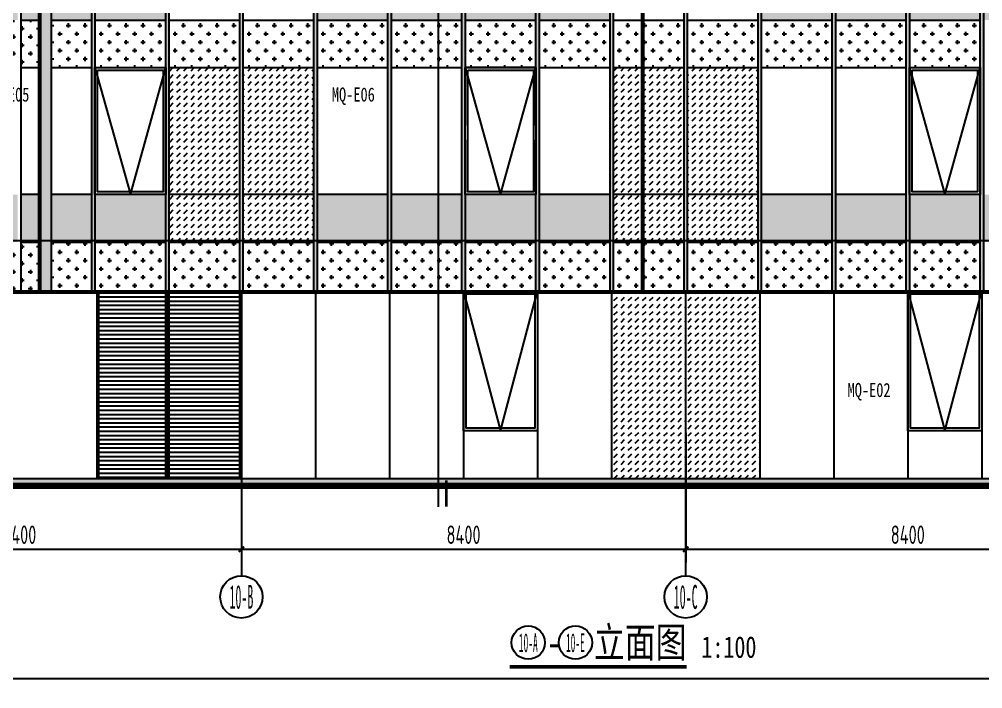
# Model space of a CAD drawing. Extents: x -863035 to 270371, y -8918 to 240488.
# Drawn here: x 164489 to 182705, y 143481 to 156141 of the extents above; entities that cross this region are included whole.
import ezdxf
from ezdxf.enums import TextEntityAlignment as Align

# ---------------------------------------------------------------- set-up
doc = ezdxf.new("R2010")
doc.units = 0
doc.header["$LTSCALE"] = 1000
doc.header["$MEASUREMENT"] = 0
doc.linetypes.add('109-34 轴网$0$L1$0$$AUDIT_BAD_LTYPE1', pattern=[0])
for name, color, linetype in [('01-标注_符号', 200, 'Continuous'), ('01-标注_轴线坐标', 132, 'Continuous'), ('02-TEXT_标注', 130, 'Continuous'), ('02-TEXT_轴号', 7, 'Continuous'), ('05-填充_156', 156, 'Continuous'), ('05-填充_18', 18, 'Continuous'), ('05-填充_天正', 26, 'Continuous'), ('A-C_窗', 140, 'Continuous'), ('AXIS_TEXT', 7, 'Continuous'), ('D_铝板', 181, 'Continuous'), ('DIM_SYMB', 3, 'Continuous'), ('E-立面', 255, 'Continuous'), ('E-立面轮廓', 241, 'Continuous')]:
    doc.layers.add(name, color=color, linetype=linetype)
doc.layers.add('04-不打印_辅助线', color=165, linetype='Continuous', plot=False)
doc.styles.add('_TCH_AXIS', font='STXIHEI.TTF')
doc.styles.add('_TCH_DIM_T3', font='ROS1', dxfattribs={"width": 0.75, "bigfont": 'JD'})
doc.styles.add('_TCH_LABEL', font='', dxfattribs={"width": 0.75})
doc.styles.add('COMPLEX', font='COMPLEX')
doc.styles.get("Standard").update_dxf_attribs({"font": 'STXIHEI.TTF', "width": 0.75})
doc.styles.get('_TCH_LABEL').set_extended_font_data('SimSun')
doc.dimstyles.new('_TCH_ARCH&&100', dxfattribs={"dimtxt": 350, "dimasz": 100, "dimexe": 250, "dimexo": 300, "dimgap": 100, "dimtad": 1, "dimdec": 0, "dimzin": 0, "dimdsep": 46, "dimtxsty": '_TCH_DIM_T3', "dimblk": 'ARCHTICK', "dimcen": 0.09, "dimclrt": 7, "dimazin": 2, "dimtfac": 1, "dimtdec": 0, "dimtix": 1, "dimtmove": 2, "dimatfit": 3, "dimfxl": 0, "dimtolj": 1, "dimtzin": 0, "dimarcsym": 0})
pattern_1 = [(360, (3611.21, -217830.64), (158.75, 158.75), [79.375, -238.125]), (90, (3650.9, -217870.32), (-158.75, 158.75), [79.375, -238.125])]
pattern_2 = [(360, (4071.21, -217830.64), (158.75, 158.75), [79.375, -238.125]), (90, (4110.9, -217870.32), (-158.75, 158.75), [79.375, -238.125])]
pattern_3 = [(45, (4071.21, -217830.64), (4e-14, 134.70384), [95.25, -95.25])]
pattern_4 = [(45, (12471.21, -217830.64), (4e-14, 134.70384), [95.25, -95.25])]

# ---------------------------------------------------------------- blocks, each defined once
blk = doc.blocks.new('A$C70DF4B89')
at = {"layer": 'A-C_窗'}
for points in [[(-1400, 2640), (0, 2640), (0, 0), (-1400, 0)], [(-1350, 2590), (-50, 2590), (-50, 50), (-1350, 50)]]:
    blk.add_lwpolyline(points, close=True, dxfattribs=at)
blk.add_lwpolyline([(-1400, 2640), (-700, 0), (0, 2640)], dxfattribs=at)
blk = doc.blocks.new('fdsgdfg')
at = {"layer": 'A-C_窗'}
for points in [[(1400, 2640), (0, 2640)], [(0, 2640), (700, 0), (1400, 2640)], [(1400, 0), (0, 0)]]:
    blk.add_lwpolyline(points, dxfattribs=at)
for points in [[(0, 2640), (1400, 2640), (1400, 0), (0, 0)], [(50, 2590), (1350, 2590), (1350, 50), (50, 50)]]:
    blk.add_lwpolyline(points, close=True, dxfattribs=at)
blk = doc.blocks.new('A$C2DDF4F07')
at = {"layer": 'A-C_窗'}
for points in [[(0, 2400), (1340, 2400), (1340, 0), (0, 0)], [(50, 2350), (1290, 2350), (1290, 50), (50, 50)]]:
    blk.add_lwpolyline(points, close=True, dxfattribs=at)
blk.add_lwpolyline([(0, 2400), (670, 0), (1340, 2400)], dxfattribs=at)
blk = doc.blocks.new('*U23')
at = {"layer": '05-填充_18'}
h = blk.add_hatch(color=256, dxfattribs=at)
h.dxf.hatch_style = 1
h.paths.add_polyline_path([(60, -15050), (0, -15050), (0, 310), (60, 310)])
blk.add_lwpolyline([(60, -15050), (0, -15050), (0, 310), (60, 310)], close=True)
blk = doc.blocks.new('*U25')
at = {"layer": '05-填充_18'}
h = blk.add_hatch(color=256, dxfattribs=at)
h.dxf.hatch_style = 1
h.paths.add_polyline_path([(60, -10350), (0, -10350), (0, 310), (60, 310)])
blk.add_lwpolyline([(60, -10350), (0, -10350), (0, 310), (60, 310)], close=True)
blk = doc.blocks.new('dsfdsg')
at = {"layer": 'A-C_窗'}
for points in [[(1340, 2400), (0, 2400)], [(1340, 0), (0, 0)]]:
    blk.add_lwpolyline(points, dxfattribs=at)
blk.add_wipeout([(0, 1300), (0, 1035), (1340, 1035), (1340, 1300)])
for points in [[(0, 2400), (1340, 2400), (1340, 0), (0, 0)], [(50, 2350), (1290, 2350), (1290, 50), (50, 50)]]:
    blk.add_lwpolyline(points, close=True, dxfattribs=at)
blk.add_lwpolyline([(0, 2400), (670, 0), (1340, 2400)], dxfattribs=at)
blk = doc.blocks.new('hgrsjhytd')
at = {"layer": '05-填充_156'}
h = blk.add_hatch(dxfattribs=at)
h.set_pattern_fill('CROSS', color=136, scale=100, angle=-90)
h.set_pattern_definition([(270, (141203.1, -171174.53), (158.75, -158.75), [79.375, -238.125]), (0, (141163.42, -171214.22), (158.75, 158.75), [79.375, -238.125])])
h.paths.add_polyline_path([(17233.9, -20178.3), (17603.9, -20178.3), (17603.9, -19278.3), (17233.9, -19278.3)])
h.paths.add_polyline_path([(16403.9, -20178.3), (17173.9, -20178.3), (17173.9, -19278.3), (16403.9, -19278.3)])
h.paths.add_polyline_path([(17233.9, -15948.3), (17603.9, -15948.3), (17603.9, -15048.3), (17233.9, -15048.3)])
h.paths.add_polyline_path([(16403.9, -15948.3), (17173.9, -15948.3), (17173.9, -15048.3), (16403.9, -15048.3)])
h.paths.add_polyline_path([(17233.9, -11748.3), (17603.9, -11748.3), (17603.9, -10848.3), (17233.9, -10848.3)])
h.paths.add_polyline_path([(16403.9, -11748.3), (17173.9, -11748.3), (17173.9, -10848.3), (16403.9, -10848.3)])
h.paths.add_polyline_path([(17233.9, -7548.3), (17603.9, -7548.3), (17603.9, -6648.3), (17233.9, -6648.3)])
h.paths.add_polyline_path([(16403.9, -7548.3), (17173.9, -7548.3), (17173.9, -6648.3), (16403.9, -6648.3)])
h.paths.add_polyline_path([(17233.9, -6648.3), (17603.9, -6648.3), (17603.9, -5748.3), (17233.9, -5748.3)])
h.paths.add_polyline_path([(16403.9, -6648.3), (17173.9, -6648.3), (17173.9, -5748.3), (16403.9, -5748.3)])
h = blk.add_hatch(dxfattribs=at)
h.set_pattern_fill('CROSS', color=136, scale=100, angle=-90)
h.set_pattern_definition(pattern_1)
h.paths.add_polyline_path([(18573.9, -15048.3), (17803.9, -15048.3), (17803.9, -15948.3), (18573.9, -15948.3)])
h = blk.add_hatch(dxfattribs=at)
h.set_pattern_fill('CROSS', color=136, scale=100, angle=-90)
h.set_pattern_definition(pattern_2)
h.paths.add_polyline_path([(19973.9, -15048.3), (18633.9, -15048.3), (18633.9, -15948.3), (19973.9, -15948.3)])
h = blk.add_hatch(dxfattribs=at)
h.set_pattern_fill('CROSS', color=136, scale=100, angle=-90)
h.set_pattern_definition([(360, (5471.21, -217830.64), (158.75, 158.75), [79.375, -238.125]), (90, (5510.9, -217870.32), (-158.75, 158.75), [79.375, -238.125])])
h.paths.add_polyline_path([(21373.9, -15048.3), (20033.9, -15048.3), (20033.9, -15948.3), (21373.9, -15948.3)])
h = blk.add_hatch(dxfattribs=at)
h.set_pattern_fill('CROSS', color=136, scale=100, angle=-90)
h.set_pattern_definition([(360, (6871.21, -217830.64), (158.75, 158.75), [79.375, -238.125]), (90, (6910.9, -217870.32), (-158.75, 158.75), [79.375, -238.125])])
h.paths.add_polyline_path([(22773.9, -15048.3), (21433.9, -15048.3), (21433.9, -15948.3), (22773.9, -15948.3)])
h = blk.add_hatch(dxfattribs=at)
h.set_pattern_fill('CROSS', color=136, scale=100, angle=-90)
h.set_pattern_definition([(360, (8271.21, -217830.64), (158.75, 158.75), [79.375, -238.125]), (90, (8310.9, -217870.32), (-158.75, 158.75), [79.375, -238.125])])
h.paths.add_polyline_path([(24173.9, -15048.3), (22833.9, -15048.3), (22833.9, -15948.3), (24173.9, -15948.3)])
h = blk.add_hatch(dxfattribs=at)
h.set_pattern_fill('CROSS', color=136, scale=100, angle=-90)
h.set_pattern_definition([(360, (9671.21, -217830.64), (158.75, 158.75), [79.375, -238.125]), (90, (9710.9, -217870.32), (-158.75, 158.75), [79.375, -238.125])])
h.paths.add_polyline_path([(25573.9, -15048.3), (24233.9, -15048.3), (24233.9, -15948.3), (25573.9, -15948.3)])
h = blk.add_hatch(dxfattribs=at)
h.set_pattern_fill('CROSS', color=136, scale=100, angle=-90)
h.set_pattern_definition([(360, (11071.21, -217830.64), (158.75, 158.75), [79.375, -238.125]), (90, (11110.9, -217870.32), (-158.75, 158.75), [79.375, -238.125])])
h.paths.add_polyline_path([(26973.9, -15048.3), (25633.9, -15048.3), (25633.9, -15948.3), (26973.9, -15948.3)])
h = blk.add_hatch(dxfattribs=at)
h.set_pattern_fill('CROSS', color=136, scale=100, angle=-90)
h.set_pattern_definition([(360, (12471.21, -217830.64), (158.75, 158.75), [79.375, -238.125]), (90, (12510.9, -217870.32), (-158.75, 158.75), [79.375, -238.125])])
h.paths.add_polyline_path([(28373.9, -15048.3), (27033.9, -15048.3), (27033.9, -15948.3), (28373.9, -15948.3)])
h = blk.add_hatch(dxfattribs=at)
h.set_pattern_fill('CROSS', color=136, scale=100, angle=-90)
h.set_pattern_definition([(360, (13871.21, -217830.64), (158.75, 158.75), [79.375, -238.125]), (90, (13910.9, -217870.32), (-158.75, 158.75), [79.375, -238.125])])
h.paths.add_polyline_path([(29773.9, -15048.3), (28433.9, -15048.3), (28433.9, -15948.3), (29773.9, -15948.3)])
h = blk.add_hatch(dxfattribs=at)
h.set_pattern_fill('CROSS', color=136, scale=100, angle=-90)
h.set_pattern_definition([(360, (15271.21, -217830.64), (158.75, 158.75), [79.375, -238.125]), (90, (15310.9, -217870.32), (-158.75, 158.75), [79.375, -238.125])])
h.paths.add_polyline_path([(31173.9, -15048.3), (29833.9, -15048.3), (29833.9, -15948.3), (31173.9, -15948.3)])
h = blk.add_hatch(dxfattribs=at)
h.set_pattern_fill('CROSS', color=136, scale=100, angle=-90)
h.set_pattern_definition([(360, (16671.21, -217830.64), (158.75, 158.75), [79.375, -238.125]), (90, (16710.9, -217870.32), (-158.75, 158.75), [79.375, -238.125])])
h.paths.add_polyline_path([(32573.9, -15048.3), (31233.9, -15048.3), (31233.9, -15948.3), (32573.9, -15948.3)])
h = blk.add_hatch(dxfattribs=at)
h.set_pattern_fill('CROSS', color=136, scale=100, angle=-90)
h.set_pattern_definition([(360, (18071.21, -217830.64), (158.75, 158.75), [79.375, -238.125]), (90, (18110.9, -217870.32), (-158.75, 158.75), [79.375, -238.125])])
h.paths.add_polyline_path([(33973.9, -15048.3), (32633.9, -15048.3), (32633.9, -15948.3), (33973.9, -15948.3)])
h = blk.add_hatch(dxfattribs=at)
h.set_pattern_fill('CROSS', color=136, scale=100, angle=-90)
h.set_pattern_definition([(360, (19471.21, -217830.64), (158.75, 158.75), [79.375, -238.125]), (90, (19510.9, -217870.32), (-158.75, 158.75), [79.375, -238.125])])
h.paths.add_polyline_path([(35373.9, -15048.3), (34033.9, -15048.3), (34033.9, -15948.3), (35373.9, -15948.3)])
h = blk.add_hatch(dxfattribs=at)
h.set_pattern_fill('DASH', color=256, scale=100, angle=-45)
h.set_pattern_definition(pattern_3)
h.paths.add_polyline_path([(21373.9, -15948.3), (20033.9, -15948.3), (20033.9, -19218.3), (21373.9, -19218.3)])
h = blk.add_hatch(dxfattribs=at)
h.set_pattern_fill('DASH', color=256, scale=100, angle=-45)
h.set_pattern_definition(pattern_3)
h.paths.add_polyline_path([(22773.9, -15948.3), (21433.9, -15948.3), (21433.9, -19218.3), (22773.9, -19218.3)])
h = blk.add_hatch(dxfattribs=at)
h.set_pattern_fill('DASH', color=256, scale=100, angle=-45)
h.set_pattern_definition(pattern_4)
h.paths.add_polyline_path([(29773.9, -15948.3), (28433.9, -15948.3), (28433.9, -19218.3), (29773.9, -19218.3)])
h = blk.add_hatch(dxfattribs=at)
h.set_pattern_fill('DASH', color=256, scale=100, angle=-45)
h.set_pattern_definition(pattern_4)
h.paths.add_polyline_path([(31173.9, -15948.3), (29833.9, -15948.3), (29833.9, -19218.3), (31173.9, -19218.3)])
h = blk.add_hatch(dxfattribs=at)
h.set_pattern_fill('CROSS', color=136, scale=100, angle=-90)
h.set_pattern_definition(pattern_1)
h.paths.add_polyline_path([(18573.9, -19248.3), (17803.9, -19248.3), (17803.9, -20178.3), (18573.9, -20178.3)])
h = blk.add_hatch(dxfattribs=at)
h.set_pattern_fill('CROSS', color=136, scale=100, angle=-90)
h.set_pattern_definition(pattern_2)
h.paths.add_polyline_path([(19973.9, -19248.3), (18633.9, -19248.3), (18633.9, -20178.3), (19973.9, -20178.3)])
h = blk.add_hatch(dxfattribs=at)
h.set_pattern_fill('CROSS', color=136, scale=100, angle=-90)
h.set_pattern_definition([(360, (5471.21, -217830.64), (158.75, 158.75), [79.375, -238.125]), (90, (5510.9, -217870.32), (-158.75, 158.75), [79.375, -238.125])])
h.paths.add_polyline_path([(21373.9, -19248.3), (20033.9, -19248.3), (20033.9, -20178.3), (21373.9, -20178.3)])
h = blk.add_hatch(dxfattribs=at)
h.set_pattern_fill('CROSS', color=136, scale=100, angle=-90)
h.set_pattern_definition([(360, (6871.21, -217830.64), (158.75, 158.75), [79.375, -238.125]), (90, (6910.9, -217870.32), (-158.75, 158.75), [79.375, -238.125])])
h.paths.add_polyline_path([(22773.9, -19248.3), (21433.9, -19248.3), (21433.9, -20178.3), (22773.9, -20178.3)])
h = blk.add_hatch(dxfattribs=at)
h.set_pattern_fill('CROSS', color=136, scale=100, angle=-90)
h.set_pattern_definition([(360, (8271.21, -217830.64), (158.75, 158.75), [79.375, -238.125]), (90, (8310.9, -217870.32), (-158.75, 158.75), [79.375, -238.125])])
h.paths.add_polyline_path([(24173.9, -19248.3), (22833.9, -19248.3), (22833.9, -20178.3), (24173.9, -20178.3)])
h = blk.add_hatch(dxfattribs=at)
h.set_pattern_fill('CROSS', color=136, scale=100, angle=-90)
h.set_pattern_definition([(360, (9671.21, -217830.64), (158.75, 158.75), [79.375, -238.125]), (90, (9710.9, -217870.32), (-158.75, 158.75), [79.375, -238.125])])
h.paths.add_polyline_path([(25573.9, -19248.3), (24233.9, -19248.3), (24233.9, -20178.3), (25573.9, -20178.3)])
h = blk.add_hatch(dxfattribs=at)
h.set_pattern_fill('CROSS', color=136, scale=100, angle=-90)
h.set_pattern_definition([(360, (11071.21, -217830.64), (158.75, 158.75), [79.375, -238.125]), (90, (11110.9, -217870.32), (-158.75, 158.75), [79.375, -238.125])])
h.paths.add_polyline_path([(26973.9, -19248.3), (25633.9, -19248.3), (25633.9, -20178.3), (26973.9, -20178.3)])
h = blk.add_hatch(dxfattribs=at)
h.set_pattern_fill('CROSS', color=136, scale=100, angle=-90)
h.set_pattern_definition([(360, (12471.21, -217830.64), (158.75, 158.75), [79.375, -238.125]), (90, (12510.9, -217870.32), (-158.75, 158.75), [79.375, -238.125])])
h.paths.add_polyline_path([(28373.9, -19248.3), (27033.9, -19248.3), (27033.9, -20178.3), (28373.9, -20178.3)])
h = blk.add_hatch(dxfattribs=at)
h.set_pattern_fill('CROSS', color=136, scale=100, angle=-90)
h.set_pattern_definition([(360, (13871.21, -217830.64), (158.75, 158.75), [79.375, -238.125]), (90, (13910.9, -217870.32), (-158.75, 158.75), [79.375, -238.125])])
h.paths.add_polyline_path([(29773.9, -19248.3), (28433.9, -19248.3), (28433.9, -20178.3), (29773.9, -20178.3)])
h = blk.add_hatch(dxfattribs=at)
h.set_pattern_fill('CROSS', color=136, scale=100, angle=-90)
h.set_pattern_definition([(360, (15271.21, -217830.64), (158.75, 158.75), [79.375, -238.125]), (90, (15310.9, -217870.32), (-158.75, 158.75), [79.375, -238.125])])
h.paths.add_polyline_path([(31173.9, -19248.3), (29833.9, -19248.3), (29833.9, -20178.3), (31173.9, -20178.3)])
h = blk.add_hatch(dxfattribs=at)
h.set_pattern_fill('CROSS', color=136, scale=100, angle=-90)
h.set_pattern_definition([(360, (16671.21, -217830.64), (158.75, 158.75), [79.375, -238.125]), (90, (16710.9, -217870.32), (-158.75, 158.75), [79.375, -238.125])])
h.paths.add_polyline_path([(32573.9, -19248.3), (31233.9, -19248.3), (31233.9, -20178.3), (32573.9, -20178.3)])
h = blk.add_hatch(dxfattribs=at)
h.set_pattern_fill('CROSS', color=136, scale=100, angle=-90)
h.set_pattern_definition([(360, (18071.21, -217830.64), (158.75, 158.75), [79.375, -238.125]), (90, (18110.9, -217870.32), (-158.75, 158.75), [79.375, -238.125])])
h.paths.add_polyline_path([(33973.9, -19248.3), (32633.9, -19248.3), (32633.9, -20178.3), (33973.9, -20178.3)])
h = blk.add_hatch(dxfattribs=at)
h.set_pattern_fill('CROSS', color=136, scale=100, angle=-90)
h.set_pattern_definition([(360, (19471.21, -217830.64), (158.75, 158.75), [79.375, -238.125]), (90, (19510.9, -217870.32), (-158.75, 158.75), [79.375, -238.125])])
h.paths.add_polyline_path([(35373.9, -19248.3), (34033.9, -19248.3), (34033.9, -20178.3), (35373.9, -20178.3)])
at = {"layer": '05-填充_18'}
h = blk.add_hatch(color=256, dxfattribs=at)
h.dxf.hatch_style = 1
h.paths.add_polyline_path([(17603.9, -20178.3), (17803.9, -20178.3), (17803.9, -4818.3), (17603.9, -4818.3)])
at = {"layer": '05-填充_天正'}
h = blk.add_hatch(dxfattribs=at)
h.set_pattern_fill('AR-CONC', color=256, scale=200)
h.set_pattern_definition([(50, (141203.1, -171174.53), (364.36934, -31.87817), [38.1, -419.1]), (355, (141203.1, -171174.53), (-70.48565, 382.1133), [30.48, -335.28]), (100.451, (141233.47, -171177.2), (293.885, 350.2334), [32.38, -356.18]), (46.1842, (141203.1, -171072.93), (542.1581, -84.0847), [57.15, -628.65]), (96.6356, (141248.3, -171079.94), (474.8085, 494.8511), [48.57, -534.27]), (351.184, (141203.1, -171072.93), (474.8092, 494.8502), [45.72, -502.92]), (21, (141253.9, -171098.33), (303.22976, -204.53104), [38.1, -419.1]), (326, (141253.9, -171098.33), (123.60406, 368.3759), [30.48, -335.28]), (71.4514, (141279.17, -171115.38), (426.833, 163.8457), [32.38, -356.18]), (37.5, (141203.1, -171174.53), (6.17721, 169.11008), [0, -331.216, 0, -340.36, 0, -336.55]), (7.5, (141203.1, -171174.53), (133.63933, 200.36115), [0, -194.056, 0, -323.596, 0, -128.27]), (327.5, (141089.82, -171174.53), (271.18119, -11.45749), [0, -127, 0, -396.24, 0, -525.78]), (317.5, (141039.02, -171174.53), (296.25836, 50.85298), [0, -165.1, 0, -263.144, 0, -373.38])])
h.paths.add_polyline_path([(49433.9, -15048.3), (50203.9, -15048.3), (50203.9, -14148.3), (49433.9, -14148.3)])
h.paths.add_polyline_path([(48033.9, -15048.3), (49373.9, -15048.3), (49373.9, -14148.3), (48033.9, -14148.3)])
h.paths.add_polyline_path([(43833.9, -15048.3), (45173.9, -15048.3), (45173.9, -14148.3), (43833.9, -14148.3)])
h.paths.add_polyline_path([(42433.9, -15048.3), (43773.9, -15048.3), (43773.9, -14148.3), (42433.9, -14148.3)])
h.paths.add_polyline_path([(41033.9, -14148.3), (42373.9, -14148.3), (42373.9, -15048.3), (41033.9, -15048.3)])
h.paths.add_polyline_path([(39633.9, -15048.3), (40973.9, -15048.3), (40973.9, -14148.3), (39633.9, -14148.3)])
h.paths.add_polyline_path([(35433.9, -15048.3), (36773.9, -15048.3), (36773.9, -14148.3), (35433.9, -14148.3)])
h.paths.add_polyline_path([(34033.9, -15048.3), (35373.9, -15048.3), (35373.9, -14148.3), (34033.9, -14148.3)])
h.paths.add_polyline_path([(32633.9, -15048.3), (33973.9, -15048.3), (33973.9, -14148.3), (32633.9, -14148.3)])
h.paths.add_polyline_path([(31233.9, -15048.3), (32573.9, -15048.3), (32573.9, -14148.3), (31233.9, -14148.3)])
h.paths.add_polyline_path([(27033.9, -14148.3), (28373.9, -14148.3), (28373.9, -15048.3), (27033.9, -15048.3)])
h.paths.add_polyline_path([(25633.9, -15048.3), (26973.9, -15048.3), (26973.9, -14148.3), (25633.9, -14148.3)])
h.paths.add_polyline_path([(24233.9, -14148.3), (25573.9, -14148.3), (25573.9, -15048.3), (24233.9, -15048.3)])
h.paths.add_polyline_path([(22833.9, -15048.3), (24173.9, -15048.3), (24173.9, -14148.3), (22833.9, -14148.3)])
h.paths.add_polyline_path([(18633.9, -15048.3), (19973.9, -15048.3), (19973.9, -14148.3), (18633.9, -14148.3)])
h.paths.add_polyline_path([(17803.9, -15048.3), (18573.9, -15048.3), (18573.9, -14148.3), (17803.9, -14148.3)])
h.paths.add_polyline_path([(17233.9, -15048.3), (17603.9, -15048.3), (17603.9, -14148.3), (17233.9, -14148.3)])
h.paths.add_polyline_path([(16403.9, -14148.3), (17173.9, -14148.3), (17173.9, -15048.3), (16403.9, -15048.3)])
h.paths.add_polyline_path([(15833.9, -15048.3), (16403.9, -15048.3), (16403.9, -14148.3), (15833.9, -14148.3)])
h.paths.add_polyline_path([(14433.9, -15048.3), (15773.9, -15048.3), (15773.9, -14148.3), (14433.9, -14148.3)])
h.paths.add_polyline_path([(10233.9, -15048.3), (11573.9, -15048.3), (11573.9, -14148.3), (10233.9, -14148.3)])
h.paths.add_polyline_path([(9403.9, -15048.3), (10173.9, -15048.3), (10173.9, -14148.3), (9403.9, -14148.3)])
h.paths.add_polyline_path([(8003.9, -15048.3), (8803.9, -15048.3), (8803.9, -14148.3), (8003.9, -14148.3)])
h = blk.add_hatch(dxfattribs=at)
h.set_pattern_fill('AR-CONC', color=256, scale=200)
h.set_pattern_definition([(50, (141203.1, -175374.53), (364.36934, -31.87817), [38.1, -419.1]), (355, (141203.1, -175374.53), (-70.48565, 382.1133), [30.48, -335.28]), (100.451, (141233.47, -175377.2), (293.885, 350.2334), [32.38, -356.18]), (46.1842, (141203.1, -175272.93), (542.1581, -84.0847), [57.15, -628.65]), (96.6356, (141248.3, -175279.94), (474.8085, 494.8511), [48.57, -534.27]), (351.184, (141203.1, -175272.93), (474.8092, 494.8502), [45.72, -502.92]), (21, (141253.9, -175298.33), (303.22976, -204.53104), [38.1, -419.1]), (326, (141253.9, -175298.33), (123.60406, 368.3759), [30.48, -335.28]), (71.4514, (141279.17, -175315.38), (426.833, 163.8457), [32.38, -356.18]), (37.5, (141203.1, -175374.53), (6.17721, 169.11008), [0, -331.216, 0, -340.36, 0, -336.55]), (7.5, (141203.1, -175374.53), (133.63933, 200.36115), [0, -194.056, 0, -323.596, 0, -128.27]), (327.5, (141089.82, -175374.53), (271.18119, -11.45749), [0, -127, 0, -396.24, 0, -525.78]), (317.5, (141039.02, -175374.53), (296.25836, 50.85298), [0, -165.1, 0, -263.144, 0, -373.38])])
h.paths.add_polyline_path([(49433.9, -19248.3), (50203.9, -19248.3), (50203.9, -18348.3), (49433.9, -18348.3)])
h.paths.add_polyline_path([(48033.9, -19248.3), (49373.9, -19248.3), (49373.9, -18348.3), (48033.9, -18348.3)])
h.paths.add_polyline_path([(43833.9, -19248.3), (45173.9, -19248.3), (45173.9, -18348.3), (43833.9, -18348.3)])
h.paths.add_polyline_path([(42433.9, -19248.3), (43773.9, -19248.3), (43773.9, -18348.3), (42433.9, -18348.3)])
h.paths.add_polyline_path([(41033.9, -18348.3), (42373.9, -18348.3), (42373.9, -19248.3), (41033.9, -19248.3)])
h.paths.add_polyline_path([(39633.9, -19248.3), (40973.9, -19248.3), (40973.9, -18348.3), (39633.9, -18348.3)])
h.paths.add_polyline_path([(35433.9, -19248.3), (36773.9, -19248.3), (36773.9, -18348.3), (35433.9, -18348.3)])
h.paths.add_polyline_path([(34033.9, -19248.3), (35373.9, -19248.3), (35373.9, -18348.3), (34033.9, -18348.3)])
h.paths.add_polyline_path([(32633.9, -19248.3), (33973.9, -19248.3), (33973.9, -18348.3), (32633.9, -18348.3)])
h.paths.add_polyline_path([(31233.9, -19248.3), (32573.9, -19248.3), (32573.9, -18348.3), (31233.9, -18348.3)])
h.paths.add_polyline_path([(27033.9, -18348.3), (28373.9, -18348.3), (28373.9, -19248.3), (27033.9, -19248.3)])
h.paths.add_polyline_path([(25633.9, -19248.3), (26973.9, -19248.3), (26973.9, -18348.3), (25633.9, -18348.3)])
h.paths.add_polyline_path([(24233.9, -18348.3), (25573.9, -18348.3), (25573.9, -19248.3), (24233.9, -19248.3)])
h.paths.add_polyline_path([(22833.9, -19248.3), (24173.9, -19248.3), (24173.9, -18348.3), (22833.9, -18348.3)])
h.paths.add_polyline_path([(18633.9, -19248.3), (19973.9, -19248.3), (19973.9, -18348.3), (18633.9, -18348.3)])
h.paths.add_polyline_path([(17803.9, -19248.3), (18573.9, -19248.3), (18573.9, -18348.3), (17803.9, -18348.3)])
h.paths.add_polyline_path([(17233.9, -19248.3), (17603.9, -19248.3), (17603.9, -18348.3), (17233.9, -18348.3)])
h.paths.add_polyline_path([(16403.9, -18348.3), (17173.9, -18348.3), (17173.9, -19248.3), (16403.9, -19248.3)])
h.paths.add_polyline_path([(15833.9, -19248.3), (16403.9, -19248.3), (16403.9, -18348.3), (15833.9, -18348.3)])
h.paths.add_polyline_path([(14433.9, -19248.3), (15773.9, -19248.3), (15773.9, -18348.3), (14433.9, -18348.3)])
h.paths.add_polyline_path([(10233.9, -19248.3), (11573.9, -19248.3), (11573.9, -18348.3), (10233.9, -18348.3)])
h.paths.add_polyline_path([(9403.9, -19248.3), (10173.9, -19248.3), (10173.9, -18348.3), (9403.9, -18348.3)])
h.paths.add_polyline_path([(8003.9, -19248.3), (8803.9, -19248.3), (8803.9, -18348.3), (8003.9, -18348.3)])
at = {"layer": '04-不打印_辅助线'}
for points in [[(5587.2, -19218.3), (50637.1, -19218.3)], [(5587.2, -23718.3), (50637.1, -23718.3)]]:
    blk.add_lwpolyline(points, dxfattribs=at)
at = {"layer": 'A-C_窗'}
for points in [[(17233.9, -3348.3), (17233.9, -20178.3)], [(17233.9, -15048.3), (17603.9, -15048.3)], [(17803.9, -15048.3), (18573.9, -15048.3)], [(18633.9, -15048.3), (19973.9, -15048.3)], [(18633.9, -15048.3), (19973.9, -15048.3)], [(20033.9, -15048.3), (21373.9, -15048.3)], [(21433.9, -15048.3), (22773.9, -15048.3)], [(22833.9, -15048.3), (24173.9, -15048.3)], [(24233.9, -15048.3), (25573.9, -15048.3)], [(25633.9, -15048.3), (26973.9, -15048.3)], [(27033.9, -15048.3), (28373.9, -15048.3)], [(28433.9, -15048.3), (29773.9, -15048.3)], [(29833.9, -15048.3), (31173.9, -15048.3)], [(31233.9, -15048.3), (32573.9, -15048.3)], [(32633.9, -15048.3), (33973.9, -15048.3)], [(34033.9, -15048.3), (35373.9, -15048.3)], [(17233.9, -15948.3), (17603.9, -15948.3)], [(17803.9, -15948.3), (18573.9, -15948.3)], [(18633.9, -15948.3), (19973.9, -15948.3)], [(18633.9, -15948.3), (19973.9, -15948.3)], [(20033.9, -15948.3), (21373.9, -15948.3)], [(21433.9, -15948.3), (22773.9, -15948.3)], [(22833.9, -15948.3), (24173.9, -15948.3)], [(24233.9, -15948.3), (25573.9, -15948.3)], [(25633.9, -15948.3), (26973.9, -15948.3)], [(27033.9, -15948.3), (28373.9, -15948.3)], [(28433.9, -15948.3), (29773.9, -15948.3)], [(29833.9, -15948.3), (31173.9, -15948.3)], [(31233.9, -15948.3), (32573.9, -15948.3)], [(32633.9, -15948.3), (33973.9, -15948.3)], [(34033.9, -15948.3), (35373.9, -15948.3)], [(17603.9, -18348.3), (17233.9, -18348.3)], [(18573.9, -18348.3), (17803.9, -18348.3)], [(19973.9, -18348.3), (18633.9, -18348.3)], [(21373.9, -18348.3), (20033.9, -18348.3)], [(22773.9, -18348.3), (21433.9, -18348.3)], [(24173.9, -18348.3), (22833.9, -18348.3)], [(25573.9, -18348.3), (24233.9, -18348.3)], [(28373.9, -18348.3), (27033.9, -18348.3)], [(29773.9, -18348.3), (28433.9, -18348.3)], [(31173.9, -18348.3), (29833.9, -18348.3)], [(32573.9, -18348.3), (31233.9, -18348.3)], [(33973.9, -18348.3), (32633.9, -18348.3)], [(17233.9, -19248.3), (17603.9, -19248.3)], [(17803.9, -19248.3), (18573.9, -19248.3)], [(18633.9, -19248.3), (19973.9, -19248.3)], [(20033.9, -19248.3), (21373.9, -19248.3)], [(21433.9, -19248.3), (22773.9, -19248.3)], [(22833.9, -19248.3), (24173.9, -19248.3)], [(24233.9, -19248.3), (25573.9, -19248.3)], [(25633.9, -19248.3), (26973.9, -19248.3)], [(27033.9, -19248.3), (28373.9, -19248.3)], [(28433.9, -19248.3), (29003.9, -19248.3)], [(29003.9, -19248.3), (29773.9, -19248.3)], [(29833.9, -19248.3), (31173.9, -19248.3)], [(31233.9, -19248.3), (32573.9, -19248.3)], [(32633.9, -19248.3), (33973.9, -19248.3)], [(34033.9, -19248.3), (35373.9, -19248.3)]]:
    blk.add_lwpolyline(points, dxfattribs=at)
at = {"layer": 'E-立面', "linetype": '109-34 轴网$0$L1$0$$AUDIT_BAD_LTYPE1'}
for points in [[(29003.9, -9518.3), (50803.9, -9518.3), (50803.9, -20178.3), (7803.9, -20178.3), (7803.9, -4818.3), (14363.9, -4818.3)], [(36403.9, -9518.3), (36403.9, -4818.3), (17603.9, -4818.3), (17603.9, -20178.3)], [(17803.9, -4818.3), (17803.9, -20178.3)], [(29003.9, -9518.3), (29003.9, -20178.3)], [(50637.1, -23818.3), (5610.2, -23818.3)]]:
    blk.add_lwpolyline(points, dxfattribs=at)
at = {"layer": 'E-立面轮廓', "const_width": 50}
for points in [[(28978.9, -20178.3), (28978.9, -9493.3), (50828.9, -9493.3), (50828.9, -20203.3), (7778.9, -20203.3), (7778.9, -4793.3), (14388.9, -4793.3), (14388.9, -5293.3)], [(36428.9, -9518.3), (36428.9, -4793.3), (17578.9, -4793.3), (17578.9, -20178.3)]]:
    blk.add_lwpolyline(points, dxfattribs=at)
at = {"layer": 'E-立面轮廓', "linetype": '109-34 轴网$0$L1$0$$AUDIT_BAD_LTYPE1', "const_width": 100}
blk.add_lwpolyline([(50637.1, -23868.3), (5610.2, -23868.3)], dxfattribs=at)
at = {"layer": 'A-C_窗'}
for p in [(18633.9, -18348.3), (34033.9, -18348.3)]:
    blk.add_blockref('A$C2DDF4F07', p, dxfattribs=at)
at = {"layer": 'D_铝板'}
for name, p in [('*U23', (18573.9, -5128.2)), ('*U23', (19973.9, -5128.2)), ('*U23', (21373.9, -5128.2)), ('*U23', (22773.9, -5128.2)), ('*U23', (24173.9, -5128.2)), ('*U23', (25573.9, -5128.2)), ('*U23', (26973.9, -5128.2)), ('*U23', (28373.9, -5128.2)), ('*U25', (29773.9, -9828.2)), ('*U25', (31173.9, -9828.2)), ('*U25', (32573.9, -9828.2)), ('*U25', (33973.9, -9828.2)), ('*U25', (35373.9, -9828.2))]:
    blk.add_blockref(name, p, dxfattribs=at)
blk.add_blockref('dsfdsg', (25633.9, -18348.3))
blk = doc.blocks.new('_ArchTick')
at = {"color": 0, "linetype": 'ByBlock', "const_width": 0.4}
blk.add_lwpolyline([(-0.5, -0.5), (0.5, 0.5)], dxfattribs=at)
blk = doc.blocks.new('*D1748')
at = {"layer": '01-标注_轴线坐标', "color": 0, "lineweight": -2, "transparency": 16777216}
for p, q in [((177089, 148318), (177089, 145868)), ((185489, 148318), (185489, 145868)), ((177089, 146118), (185489, 146118))]:
    blk.add_line(p, q, dxfattribs=at)
at = {"layer": 'Defpoints', "color": 0, "transparency": 16777216}
for p in [(177089, 148618), (185489, 148618), (185489, 146118)]:
    blk.add_point(p, dxfattribs=at)
at = {"layer": '01-标注_轴线坐标', "color": 0, "lineweight": -2, "transparency": 16777216, "xscale": 100, "yscale": 100, "zscale": 100, "rotation": 180}
blk.add_blockref('_ArchTick', (177089, 146118), dxfattribs=at)
at = {"layer": '01-标注_轴线坐标', "color": 0, "lineweight": -2, "transparency": 16777216, "xscale": 100, "yscale": 100, "zscale": 100}
blk.add_blockref('_ArchTick', (185489, 146118), dxfattribs=at)
at = {"layer": '01-标注_轴线坐标', "color": 7, "transparency": 16777216, "insert": (181289, 146393), "char_height": 350, "attachment_point": 5, "style": '_TCH_DIM_T3'}
blk.add_mtext('\\A1;8400', dxfattribs=at)
blk = doc.blocks.new('*D1749')
at = {"layer": '01-标注_轴线坐标', "color": 0, "lineweight": -2, "transparency": 16777216}
for p, q in [((168689, 148318), (168689, 145868)), ((177089, 148318), (177089, 145868)), ((168689, 146118), (177089, 146118))]:
    blk.add_line(p, q, dxfattribs=at)
at = {"layer": 'Defpoints', "color": 0, "transparency": 16777216}
for p in [(168689, 148618), (177089, 148618), (177089, 146118)]:
    blk.add_point(p, dxfattribs=at)
at = {"layer": '01-标注_轴线坐标', "color": 0, "lineweight": -2, "transparency": 16777216, "xscale": 100, "yscale": 100, "zscale": 100, "rotation": 180}
blk.add_blockref('_ArchTick', (168689, 146118), dxfattribs=at)
at = {"layer": '01-标注_轴线坐标', "color": 0, "lineweight": -2, "transparency": 16777216, "xscale": 100, "yscale": 100, "zscale": 100}
blk.add_blockref('_ArchTick', (177089, 146118), dxfattribs=at)
at = {"layer": '01-标注_轴线坐标', "color": 7, "transparency": 16777216, "insert": (172889, 146393), "char_height": 350, "attachment_point": 5, "style": '_TCH_DIM_T3'}
blk.add_mtext('\\A1;8400', dxfattribs=at)
blk = doc.blocks.new('*D1750')
at = {"layer": '01-标注_轴线坐标', "color": 0, "lineweight": -2, "transparency": 16777216}
for p, q in [((160289, 148318), (160289, 145868)), ((168689, 148318), (168689, 145868)), ((160289, 146118), (168689, 146118))]:
    blk.add_line(p, q, dxfattribs=at)
at = {"layer": 'Defpoints', "color": 0, "transparency": 16777216}
for p in [(160289, 148618), (168689, 148618), (168689, 146118)]:
    blk.add_point(p, dxfattribs=at)
at = {"layer": '01-标注_轴线坐标', "color": 0, "lineweight": -2, "transparency": 16777216, "xscale": 100, "yscale": 100, "zscale": 100, "rotation": 180}
blk.add_blockref('_ArchTick', (160289, 146118), dxfattribs=at)
at = {"layer": '01-标注_轴线坐标', "color": 0, "lineweight": -2, "transparency": 16777216, "xscale": 100, "yscale": 100, "zscale": 100}
blk.add_blockref('_ArchTick', (168689, 146118), dxfattribs=at)
at = {"layer": '01-标注_轴线坐标', "color": 7, "transparency": 16777216, "insert": (164489, 146393), "char_height": 350, "attachment_point": 5, "style": '_TCH_DIM_T3'}
blk.add_mtext('\\A1;8400', dxfattribs=at)
blk = doc.blocks.new('_AXISO')
blk.add_circle((0, 0), 0.5)
at = {"layer": 'AXIS_TEXT', "style": 'COMPLEX', "width": 1.041667}
blk.add_attdef('A', text='', height=0.56, dxfattribs=at).set_placement((-0.25, -0.28), (0.25, -0.28), align=Align.FIT)

msp = doc.modelspace()

# ---------------------------------------------------------------- hatches: boundary and pattern name
at = {"layer": '05-填充_156'}
h = msp.add_hatch(dxfattribs=at)
h.set_pattern_fill('DASH', color=256, scale=100, angle=-45)
h.set_pattern_definition([(45, (158355.9, -46656.105), (4e-14, 134.70384), [95.25, -95.25])])
h.paths.add_polyline_path([(177088.6, 150996.2), (175688.6, 150996.2), (175688.6, 147456.2), (177088.6, 147456.2)])
h = msp.add_hatch(dxfattribs=at)
h.set_pattern_fill('DASH', color=256, scale=100, angle=-45)
h.set_pattern_definition([(45, (159755.9, -46656.105), (4e-14, 134.70384), [95.25, -95.25])])
h.paths.add_polyline_path([(178488.6, 150996.2), (177088.6, 150996.2), (177088.6, 147456.2), (178488.6, 147456.2)])
at = {"layer": '05-填充_18'}
h = msp.add_hatch(color=256, dxfattribs=at)
h.dxf.hatch_style = 1
h.paths.add_polyline_path([(157588.6, 147356.2), (196588.6, 147356.2), (196588.6, 147456.2), (157588.6, 147456.2)])
at = {"layer": 'A-C_窗'}
h = msp.add_hatch(dxfattribs=at)
h.set_pattern_fill('ANSI31', color=256, scale=50, angle=315)
h.set_pattern_definition([(0, (524276.73, 3e-11), (2e-14, 79.375), [])])
h.paths.add_polyline_path([(165988.6, 150996.2), (165988.6, 147456.2), (167258.6, 147456.2), (167258.6, 150996.2)])
h = msp.add_hatch(dxfattribs=at)
h.set_pattern_fill('ANSI31', color=256, scale=50, angle=315)
h.set_pattern_definition([(0, (525676.73, 3e-11), (2e-14, 79.375), [])])
h.paths.add_polyline_path([(167318.6, 150996.2), (167318.6, 147456.2), (168658.6, 147456.2), (168658.6, 150996.2)])

# ---------------------------------------------------------------- linework, layer by layer
at = {"layer": '02-TEXT_标注', "color": 0}
for centre in [(174112.9, 144352.4), (175003.2, 144352.4)]:
    msp.add_circle(centre, 315, dxfattribs=at)
at = {"layer": '04-不打印_辅助线'}
for points in [[(147284.7, 143674.5), (204055.1, 143674.5), (204055.1, 171174.5), (147284.7, 171174.5)], [(147284.7, 143674.5), (204055.1, 143674.5), (204055.1, 116174.5), (147284.7, 116174.5)]]:
    msp.add_lwpolyline(points, close=True, dxfattribs=at)
at = {"layer": 'A-C_窗'}
for points in [[(165988.6, 147456.2), (167258.6, 147456.2), (167258.6, 150996.2), (165988.6, 150996.2)], [(167318.6, 147456.2), (168658.6, 147456.2), (168658.6, 150996.2), (167318.6, 150996.2)]]:
    msp.add_lwpolyline(points, close=True, dxfattribs=at)
for points in [[(167288.6, 150996.2), (167288.6, 147456.2)], [(168688.6, 150996.2), (168688.6, 147456.2)], [(170088.6, 150996.2), (170088.6, 147456.2)], [(171488.6, 150996.2), (171488.6, 147456.2)], [(172888.6, 150996.2), (172888.6, 147456.2)], [(174288.6, 150996.2), (174288.6, 147456.2)], [(175688.6, 150996.2), (175688.6, 147456.2)], [(177088.6, 150996.2), (177088.6, 147456.2)], [(178488.6, 150996.2), (178488.6, 147456.2)], [(179888.6, 150996.2), (179888.6, 147456.2)], [(181288.6, 150996.2), (181288.6, 147456.2)], [(182688.6, 150996.2), (182688.6, 147456.2)], [(157588.6, 147456.2), (196588.6, 147456.2)]]:
    msp.add_lwpolyline(points, dxfattribs=at)
at = {"layer": 'DIM_SYMB', "color": 0, "const_width": 70}
msp.add_lwpolyline([(173762.9, 143897.4), (177106, 143897.4)], dxfattribs=at)
at = {"layer": 'E-立面', "linetype": '109-34 轴网$0$L1$0$$AUDIT_BAD_LTYPE1'}
msp.add_lwpolyline([(165988.6, 150996.2), (165988.6, 147456.2)], dxfattribs=at)
at = {"layer": 'E-立面轮廓', "const_width": 50}
msp.add_lwpolyline([(165963.6, 150996.2), (165963.6, 147456.2)], dxfattribs=at)

# ---------------------------------------------------------------- block references
msp.add_blockref('fdsgdfg', (172888.6, 148356.2))
at = {"layer": '01-标注_轴线坐标'}
ref = msp.add_blockref('_AXISO', (168688.6, 145218.3), dxfattribs=dict(at, xscale=800, yscale=800, zscale=800))
ref.add_attrib('A', '10-B', dxfattribs={"layer": '02-TEXT_轴号', "height": 452.55, "style": '_TCH_AXIS', "width": 0.370904}).set_placement((168462.3, 144992), (168914.9, 144992), align=Align.FIT)
ref = msp.add_blockref('_AXISO', (177088.6, 145218.3), dxfattribs=dict(at, xscale=800, yscale=800, zscale=800))
ref.add_attrib('A', '10-C', dxfattribs={"layer": '02-TEXT_轴号', "height": 452.55, "style": '_TCH_AXIS', "width": 0.331558}).set_placement((176862.3, 144992), (177314.9, 144992), align=Align.FIT)
at = {"layer": 'A-C_窗'}
msp.add_blockref('A$C70DF4B89', (182688.6, 148356.2), dxfattribs=at)

# ---------------------------------------------------------------- texts
at = {"layer": '02-TEXT_标注', "color": 0, "width": 0.75}
for s, height, p in [('立面图', 570.85, (175353.2, 144072.4)), ('1:100', 407.75, (177386, 144065.5)), ('-', 570.9, (174462.9, 144072.4))]:
    msp.add_text(s, height=height, dxfattribs=at).set_placement(p)
at = {"layer": '02-TEXT_标注', "color": 0}
for s, width, p, p2 in [('10-A', 0.456881, (173934.7, 144174.2), (174291.1, 144174.2)), ('10-E', 0.504049, (174825, 144174.2), (175181.3, 144174.2))]:
    msp.add_text(s, height=356.38, dxfattribs=dict(at, width=width)).set_placement(p, p2, align=Align.FIT)

# ---------------------------------------------------------------- next in the draw order: block references
msp.add_blockref('hgrsjhytd', (147284.7, 171174.5))

# ---------------------------------------------------------------- next in the draw order: linework, layer by layer
at = {"layer": '01-标注_符号'}
msp.add_line((172412.8, 146923), (172412.8, 169906.7), dxfattribs=at)
at = {"layer": '01-标注_符号', "const_width": 50}
msp.add_lwpolyline([(172562.8, 146923), (172562.8, 147423)], dxfattribs=at)
at = {"layer": '01-标注_轴线坐标'}
for p, q in [((168688.6, 148318.3), (168688.6, 145618.3)), ((177088.6, 148318.3), (177088.6, 145618.3))]:
    msp.add_line(p, q, dxfattribs=at)

# ---------------------------------------------------------------- next in the draw order: texts
at = {"layer": '01-标注_符号', "color": 7, "style": '_TCH_LABEL', "width": 0.75}
for s, p in [('MQ-E05', (163866.1, 154585.4)), ('MQ-E06', (170397.9, 154585.4)), ('MQ-E02', (180150, 148997.6))]:
    msp.add_text(s, height=265.82, dxfattribs=at).set_placement(p)

# ---------------------------------------------------------------- next in the draw order: dimensions: what is measured, and where the dimension line sits
at = {"layer": '01-标注_轴线坐标'}
for p1, p2, picture, middle in [((160288.6, 148618.3), (168688.6, 148618.3), '*D1750', (164488.6, 146393.3)), ((168688.6, 148618.3), (177088.6, 148618.3), '*D1749', (172888.6, 146393.3)), ((177088.6, 148618.3), (185488.6, 148618.3), '*D1748', (181288.6, 146393.3))]:
    dim = msp.add_aligned_dim(p1=p1, p2=p2, distance=-2500, dimstyle='_TCH_ARCH&&100', dxfattribs=at)
    dim.commit()
    dim.dimension.update_dxf_attribs({"geometry": picture, "text_midpoint": middle})

doc.saveas('drawing.dxf')
